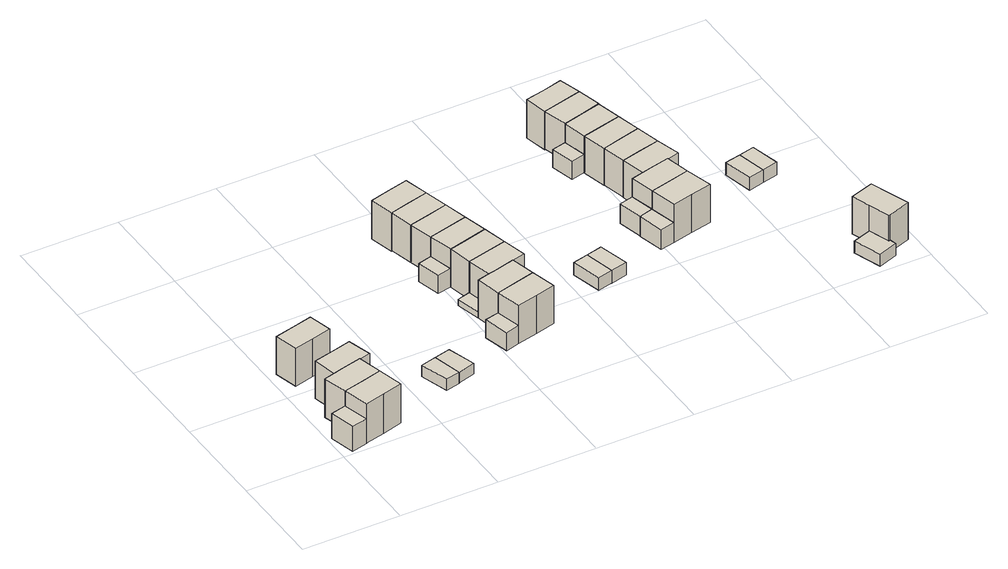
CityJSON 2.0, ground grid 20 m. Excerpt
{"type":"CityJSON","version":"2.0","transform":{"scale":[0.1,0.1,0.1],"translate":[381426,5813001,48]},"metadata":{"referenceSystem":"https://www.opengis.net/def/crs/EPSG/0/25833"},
"CityObjects":{
"building1":{"type":"Building","attributes":{"Gemeindeschluessel":"11000006","function":"31001_1010"},"address":[{"country":"Germany","locality":"Berlin","thoroughfareNumber":"44","thoroughfareName":"Sprungschanzenweg"}],"children":["building1-1","building1-2"]},
"building1-1":{"type":"BuildingPart","attributes":{"BezugspunktDach":"2200","measuredHeight":10.18,"storeysAboveGround":2},"parents":["building1"],"geometry":[{"type":"MultiSurface","lod":"1","boundaries":[[[0,1,2,3,4,5]],[[6,7,8,9,10,11]],[[6,11,5,4]],[[7,6,4,3]],[[8,7,3,2]],[[9,8,2,1]],[[10,9,1,0]],[[12,13,14,13,15,10,0,5]],[[11,14,13,12]],[[10,15,13,14]]]}]},
"building1-2":{"type":"BuildingPart","attributes":{"BezugspunktDach":"2200","measuredHeight":5.99,"storeysAboveGround":2},"parents":["building1"],"geometry":[{"type":"MultiSurface","lod":"1","boundaries":[[[16,15,13,12,17]],[[18,19,20,21,22]],[[18,22,17,12]],[[19,18,11,14]],[[20,19,13,14,10]],[[21,20,15,16]],[[22,21,16,17]],[[14,11,23,12,13]],[[10,14,13,15]]]}]},
"building2":{"type":"Building","attributes":{"Gemeindeschluessel":"11000006","BezugspunktDach":"2200","function":"31001_1010","measuredHeight":9.93,"storeysAboveGround":2},"address":[{"country":"Germany","locality":"Berlin","thoroughfareNumber":"44A","thoroughfareName":"Sprungschanzenweg"}],"geometry":[{"type":"Solid","lod":"1","boundaries":[[[[5,4,3,24,25,26,27]],[[28,29,30,31,32,33,34]],[[28,34,27,26]],[[29,28,26,25]],[[30,29,25,24]],[[31,30,24,3]],[[32,31,3,4]],[[33,32,4,5]],[[34,33,5,27]]]]}]},
"building3":{"type":"Building","attributes":{"Gemeindeschluessel":"11000006","BezugspunktDach":"2200","function":"31001_1010","measuredHeight":10.04,"storeysAboveGround":2},"address":[{"country":"Germany","locality":"Berlin","thoroughfareNumber":"44B","thoroughfareName":"Sprungschanzenweg"}],"geometry":[{"type":"Solid","lod":"1","boundaries":[[[[35,36,37,38,39,40,41]],[[42,43,44,45,46,47,48]],[[42,48,41,40]],[[43,42,40,39]],[[44,43,39,38]],[[45,44,38,37]],[[46,45,37,36]],[[47,46,36,35]],[[48,47,35,41]]]]}]},
"building4":{"type":"Building","attributes":{"Gemeindeschluessel":"11000006","BezugspunktDach":"2200","function":"31001_1010","measuredHeight":10.05,"storeysAboveGround":2},"address":[{"country":"Germany","locality":"Berlin","thoroughfareNumber":"44D","thoroughfareName":"Sprungschanzenweg"}],"geometry":[{"type":"Solid","lod":"1","boundaries":[[[[49,50,51,52,53,54]],[[55,56,57,58,59,60]],[[55,60,54,53]],[[56,55,53,52]],[[57,56,52,51]],[[58,57,51,50]],[[59,58,50,49]],[[60,59,49,54]]]]}]},
"building5":{"type":"Building","attributes":{"Gemeindeschluessel":"11000006","BezugspunktDach":"2200","function":"31001_2463","measuredHeight":2.49,"storeysAboveGround":1},"address":[{"country":"Germany","locality":"Berlin","thoroughfareNumber":"32A (1)","thoroughfareName":"Sprungschanzenweg"}],"geometry":[{"type":"Solid","lod":"1","boundaries":[[[[61,62,63,64]],[[65,66,67,68]],[[65,68,64,63]],[[66,65,63,62]],[[67,66,62,61]],[[68,67,61,64]]]]}]},
"building6":{"type":"Building","attributes":{"Gemeindeschluessel":"11000006","BezugspunktDach":"2200","function":"31001_2463","measuredHeight":2.38,"storeysAboveGround":1},"address":[{"country":"Germany","locality":"Berlin","thoroughfareNumber":"32 (1)","thoroughfareName":"Sprungschanzenweg"}],"geometry":[{"type":"Solid","lod":"1","boundaries":[[[[62,69,70,63]],[[71,72,73,74]],[[71,74,63,70]],[[72,71,70,69]],[[73,72,69,62]],[[74,73,62,63]]]]}]},
"building7":{"type":"Building","attributes":{"Gemeindeschluessel":"11000006","function":"31001_1010"},"address":[{"country":"Germany","locality":"Berlin","thoroughfareNumber":"32","thoroughfareName":"Sprungschanzenweg"}],"children":["building7-1","building7-2"]},
"building7-1":{"type":"BuildingPart","attributes":{"BezugspunktDach":"2200","measuredHeight":9.81,"storeysAboveGround":2},"parents":["building7"],"geometry":[{"type":"MultiSurface","lod":"1","boundaries":[[[75,76,77,78,79]],[[80,81,82,83,84]],[[80,84,79,78]],[[81,80,78,77]],[[82,81,77,76]],[[83,82,76,75]],[[84,83,84,85,86,75,79]],[[86,85,84,83]]]}]},
"building7-2":{"type":"BuildingPart","attributes":{"BezugspunktDach":"2200","measuredHeight":5.19,"storeysAboveGround":2},"parents":["building7"],"geometry":[{"type":"Solid","lod":"1","boundaries":[[[[87,86,85,88]],[[84,83,89,90]],[[84,90,88,85]],[[89,83,86,87]],[[90,89,87,88]],[[83,84,85,86]]]]}]},
"building8":{"type":"Building","attributes":{"Gemeindeschluessel":"11000006","BezugspunktDach":"2200","function":"31001_1010","measuredHeight":9.77,"storeysAboveGround":2},"address":[{"country":"Germany","locality":"Berlin","thoroughfareNumber":"32A","thoroughfareName":"Sprungschanzenweg"}],"geometry":[{"type":"Solid","lod":"1","boundaries":[[[[79,91,78,92,93,94,95]],[[96,97,98,80,99,84,100]],[[96,100,95,94]],[[97,96,94,93]],[[98,97,93,92]],[[80,98,92,78]],[[99,80,78,91]],[[84,99,91,79]],[[100,84,79,95]]]]}]},
"building9":{"type":"Building","attributes":{"Gemeindeschluessel":"11000006","function":"31001_1010"},"address":[{"country":"Germany","locality":"Berlin","thoroughfareNumber":"32B","thoroughfareName":"Sprungschanzenweg"}],"children":["building9-1","building9-2"]},
"building9-1":{"type":"BuildingPart","attributes":{"BezugspunktDach":"2200","measuredHeight":9.86,"storeysAboveGround":2},"parents":["building9"],"geometry":[{"type":"MultiSurface","lod":"1","boundaries":[[[101,102,103,104,105,106,107]],[[108,109,110,111,112,113,114]],[[108,114,107,106]],[[109,108,106,105]],[[110,109,105,104]],[[111,110,104,103]],[[112,111,103,102]],[[113,112,102,101]],[[114,113,115,96,116,117,118,101,107]],[[118,117,116,96,115]]]}]},
"building9-2":{"type":"BuildingPart","attributes":{"BezugspunktDach":"2200","measuredHeight":1.36,"storeysAboveGround":2},"parents":["building9"],"geometry":[{"type":"Solid","lod":"1","boundaries":[[[[119,118,117,120]],[[116,96,100,121]],[[116,121,120,117]],[[100,96,118,119]],[[121,100,119,120]],[[96,116,117,118]]]]}]},
"building10":{"type":"Building","attributes":{"Gemeindeschluessel":"11000006","function":"31001_1010"},"address":[{"country":"Germany","locality":"Berlin","thoroughfareNumber":"32D","thoroughfareName":"Sprungschanzenweg"}],"children":["building10-1","building10-2"]},
"building10-1":{"type":"BuildingPart","attributes":{"BezugspunktDach":"2200","measuredHeight":9.87,"storeysAboveGround":2},"parents":["building10"],"geometry":[{"type":"MultiSurface","lod":"1","boundaries":[[[122,123,124,125,126,127]],[[128,129,130,131,132,133]],[[128,133,127,126]],[[129,128,126,125]],[[130,129,125,124]],[[131,130,124,123]],[[132,131,123,122]],[[134,135,132,133,132,122,127]],[[133,132,135,134]]]}]},
"building10-2":{"type":"BuildingPart","attributes":{"BezugspunktDach":"2200","measuredHeight":3.98,"storeysAboveGround":2},"parents":["building10"],"geometry":[{"type":"Solid","lod":"1","boundaries":[[[[136,135,134,137]],[[133,132,138,139]],[[133,139,137,134]],[[138,132,135,136]],[[139,138,136,137]],[[132,133,134,135]]]]}]},
"building11":{"type":"Building","attributes":{"Gemeindeschluessel":"11000006","BezugspunktDach":"2200","function":"31001_1010","measuredHeight":9.87,"storeysAboveGround":2},"address":[{"country":"Germany","locality":"Berlin","thoroughfareNumber":"32C","thoroughfareName":"Sprungschanzenweg"}],"geometry":[{"type":"Solid","lod":"1","boundaries":[[[[107,105,124,122]],[[140,109,114,141]],[[140,141,122,124]],[[109,140,124,105]],[[114,109,105,107]],[[141,114,107,122]]]]}]},
"building12":{"type":"Building","attributes":{"Gemeindeschluessel":"11000006","BezugspunktDach":"2200","function":"31001_1010","measuredHeight":9.83,"storeysAboveGround":2},"address":[{"country":"Germany","locality":"Berlin","thoroughfareNumber":"32E","thoroughfareName":"Sprungschanzenweg"}],"geometry":[{"type":"Solid","lod":"1","boundaries":[[[[127,125,142,143]],[[144,129,133,145]],[[144,145,143,142]],[[129,144,142,125]],[[133,129,125,127]],[[145,133,127,143]]]]}]},
"building13":{"type":"Building","attributes":{"Gemeindeschluessel":"11000006","BezugspunktDach":"2200","function":"31001_1010","measuredHeight":9.82,"storeysAboveGround":2},"address":[{"country":"Germany","locality":"Berlin","thoroughfareNumber":"32F","thoroughfareName":"Sprungschanzenweg"}],"geometry":[{"type":"Solid","lod":"1","boundaries":[[[[143,146,142,147,148]],[[149,144,150,145,151]],[[149,151,148,147]],[[144,149,147,142]],[[150,144,142,146]],[[145,150,146,143]],[[151,145,143,148]]]]}]},
"building14":{"type":"Building","attributes":{"Gemeindeschluessel":"11000006","BezugspunktDach":"2200","function":"31001_1010","measuredHeight":10.03,"storeysAboveGround":2},"address":[{"country":"Germany","locality":"Berlin","thoroughfareNumber":"32G","thoroughfareName":"Sprungschanzenweg"}],"geometry":[{"type":"Solid","lod":"1","boundaries":[[[[148,152,147,153,154,155]],[[156,157,158,159,160,161]],[[156,161,155,154]],[[157,156,154,153]],[[158,157,153,147]],[[159,158,147,152]],[[160,159,152,148]],[[161,160,148,155]]]]}]},
"building15":{"type":"Building","attributes":{"Gemeindeschluessel":"11000006","BezugspunktDach":"2200","function":"31001_2463","measuredHeight":2.67,"storeysAboveGround":1},"address":[{"country":"Germany","locality":"Berlin","thoroughfareNumber":"20A (1)","thoroughfareName":"Sprungschanzenweg"}],"geometry":[{"type":"Solid","lod":"1","boundaries":[[[[162,163,164,165]],[[166,167,168,169]],[[166,169,165,164]],[[167,166,164,163]],[[168,167,163,162]],[[169,168,162,165]]]]}]},
"building16":{"type":"Building","attributes":{"Gemeindeschluessel":"11000006","BezugspunktDach":"2200","function":"31001_2463","measuredHeight":2.71,"storeysAboveGround":1},"address":[{"country":"Germany","locality":"Berlin","thoroughfareNumber":"20 (1)","thoroughfareName":"Sprungschanzenweg"}],"geometry":[{"type":"Solid","lod":"1","boundaries":[[[[163,170,171,164]],[[172,173,174,175]],[[172,175,164,171]],[[173,172,171,170]],[[174,173,170,163]],[[175,174,163,164]]]]}]},
"building17":{"type":"Building","attributes":{"Gemeindeschluessel":"11000006","function":"31001_1010"},"address":[{"country":"Germany","locality":"Berlin","thoroughfareNumber":"20","thoroughfareName":"Sprungschanzenweg"}],"children":["building17-1","building17-2"]},
"building17-1":{"type":"BuildingPart","attributes":{"BezugspunktDach":"2200","measuredHeight":10.04,"storeysAboveGround":2},"parents":["building17"],"geometry":[{"type":"MultiSurface","lod":"1","boundaries":[[[176,177,178,179,180,181]],[[182,183,184,185,186,187]],[[182,187,181,180]],[[183,182,180,179]],[[184,183,179,178]],[[185,184,178,177]],[[186,185,177,176]],[[188,189,186,187,186,176,181]],[[187,186,189,188]]]}]},
"building17-2":{"type":"BuildingPart","attributes":{"BezugspunktDach":"2200","measuredHeight":4.42,"storeysAboveGround":2},"parents":["building17"],"geometry":[{"type":"Solid","lod":"1","boundaries":[[[[190,189,188,191]],[[187,186,192,193]],[[187,193,191,188]],[[192,186,189,190]],[[193,192,190,191]],[[186,187,188,189]]]]}]},
"building18":{"type":"Building","attributes":{"Gemeindeschluessel":"11000006","function":"31001_1010"},"address":[{"country":"Germany","locality":"Berlin","thoroughfareNumber":"20A","thoroughfareName":"Sprungschanzenweg"}],"children":["building18-1","building18-2"]},
"building18-1":{"type":"BuildingPart","attributes":{"BezugspunktDach":"2200","measuredHeight":9.95,"storeysAboveGround":2},"parents":["building18"],"geometry":[{"type":"Solid","lod":"1","boundaries":[[[[181,180,179,194,195,196]],[[197,198,199,200,201,202]],[[197,202,196,195]],[[198,197,195,194]],[[199,198,194,179]],[[200,199,179,180]],[[201,200,180,181]],[[202,201,181,196],[201,202,203,188]],[[203,202,201,188]]]]}]},
"building18-2":{"type":"BuildingPart","attributes":{"BezugspunktDach":"2200","measuredHeight":4.33,"storeysAboveGround":2},"parents":["building18"],"geometry":[{"type":"Solid","lod":"1","boundaries":[[[[191,188,203,204]],[[202,201,205,206]],[[202,206,204,203]],[[205,201,188,191]],[[206,205,191,204]],[[202,203,188,201]]]]}]},
"building19":{"type":"Building","attributes":{"Gemeindeschluessel":"11000006","function":"31001_1010"},"address":[{"country":"Germany","locality":"Berlin","thoroughfareNumber":"20E","thoroughfareName":"Sprungschanzenweg"}],"children":["building19-1","building19-2"]},
"building19-1":{"type":"BuildingPart","attributes":{"BezugspunktDach":"2200","measuredHeight":9.89,"storeysAboveGround":2},"parents":["building19"],"geometry":[{"type":"MultiSurface","lod":"1","boundaries":[[[207,208,209,210,211,212]],[[213,214,215,216,217,218]],[[213,218,212,211]],[[214,213,211,210]],[[215,214,210,209]],[[216,215,209,208]],[[217,216,208,207]],[[219,220,221,222,218,217,207,212],[223,221,220,224]],[[222,221,220,219]],[[220,221,223,224]]]}]},
"building19-2":{"type":"BuildingPart","attributes":{"BezugspunktDach":"2200","measuredHeight":5.09,"storeysAboveGround":2},"parents":["building19"],"geometry":[{"type":"MultiSurface","lod":"1","boundaries":[[[225,224,220,219,226]],[[222,221,223,227,228]],[[222,228,226,219]],[[227,223,224,225]],[[228,227,225,226]],[[221,222,219,220]],[[223,221,220,224,229]]]}]},
"building20":{"type":"Building","attributes":{"Gemeindeschluessel":"11000006","BezugspunktDach":"2200","function":"31001_1010","measuredHeight":9.86,"storeysAboveGround":2},"address":[{"country":"Germany","locality":"Berlin","thoroughfareNumber":"20B","thoroughfareName":"Sprungschanzenweg"}],"geometry":[{"type":"Solid","lod":"1","boundaries":[[[[230,231,232,233,234,235,236]],[[237,238,239,240,241,242,243]],[[237,243,236,235]],[[238,237,235,234]],[[239,238,234,233]],[[240,239,233,232]],[[241,240,232,231]],[[242,241,231,230]],[[243,242,230,236]]]]}]},
"building21":{"type":"Building","attributes":{"Gemeindeschluessel":"11000006","BezugspunktDach":"2200","function":"31001_1010","measuredHeight":9.81,"storeysAboveGround":2},"address":[{"country":"Germany","locality":"Berlin","thoroughfareNumber":"20C","thoroughfareName":"Sprungschanzenweg"}],"geometry":[{"type":"Solid","lod":"1","boundaries":[[[[236,234,244,245,246]],[[247,248,249,250,251]],[[247,251,246,245]],[[248,247,245,244]],[[249,248,244,234]],[[250,249,234,236]],[[251,250,236,246]]]]}]},
"building22":{"type":"Building","attributes":{"Gemeindeschluessel":"11000006","BezugspunktDach":"2200","function":"31001_1010","measuredHeight":9.83,"storeysAboveGround":2},"address":[{"country":"Germany","locality":"Berlin","thoroughfareNumber":"20D","thoroughfareName":"Sprungschanzenweg"}],"geometry":[{"type":"Solid","lod":"1","boundaries":[[[[246,244,209,208,207]],[[216,215,252,253,217]],[[216,217,207,208]],[[215,216,208,209]],[[252,215,209,244]],[[253,252,244,246]],[[217,253,246,207]]]]}]},
"building23":{"type":"Building","attributes":{"Gemeindeschluessel":"11000006","BezugspunktDach":"2200","function":"31001_1010","measuredHeight":10.07,"storeysAboveGround":2},"address":[{"country":"Germany","locality":"Berlin","thoroughfareNumber":"20F","thoroughfareName":"Sprungschanzenweg"}],"geometry":[{"type":"Solid","lod":"1","boundaries":[[[[254,255,256,257,258,259]],[[260,261,214,213,218,262]],[[260,262,259,258]],[[261,260,258,257]],[[214,261,257,256]],[[213,214,256,255]],[[218,213,255,254]],[[262,218,254,259]]]]}]},
"building24":{"type":"Building","attributes":{"Gemeindeschluessel":"11000006","BezugspunktDach":"2200","function":"31001_1010","measuredHeight":10.22,"storeysAboveGround":2},"address":[{"country":"Germany","locality":"Berlin","thoroughfareNumber":"20G","thoroughfareName":"Sprungschanzenweg"}],"geometry":[{"type":"Solid","lod":"1","boundaries":[[[[259,257,263,264,265]],[[266,267,268,269,270]],[[266,270,265,264]],[[267,266,264,263]],[[268,267,263,257]],[[269,268,257,259]],[[270,269,259,265]]]]}]},
"building25":{"type":"Building","attributes":{"Gemeindeschluessel":"11000006","BezugspunktDach":"2200","function":"31001_2463","measuredHeight":2.58,"storeysAboveGround":1},"address":[{"country":"Germany","locality":"Berlin","thoroughfareNumber":"15 (1)","thoroughfareName":"Sprungschanzenweg"}],"geometry":[{"type":"Solid","lod":"1","boundaries":[[[[271,272,273,274,275,276]],[[277,278,279,280,281,282]],[[277,282,276,275]],[[278,277,275,274]],[[279,278,274,273]],[[280,279,273,272]],[[281,280,272,271]],[[282,281,271,276]]]]}]},
"building26":{"type":"Building","attributes":{"Gemeindeschluessel":"11000006","BezugspunktDach":"2200","function":"31001_2463","measuredHeight":2.77,"storeysAboveGround":1},"address":[{"country":"Germany","locality":"Berlin","thoroughfareNumber":"55 (1)","thoroughfareName":"Holzungsweg"}],"geometry":[{"type":"Solid","lod":"1","boundaries":[[[[283,284,285,286]],[[287,288,289,290]],[[287,290,286,285]],[[288,287,285,284]],[[289,288,284,283]],[[290,289,283,286]]]]}]},
"building27":{"type":"Building","attributes":{"Gemeindeschluessel":"11000006","BezugspunktDach":"2200","function":"31001_2463","measuredHeight":2.78,"storeysAboveGround":1},"address":[{"country":"Germany","locality":"Berlin","thoroughfareNumber":"53 (1)","thoroughfareName":"Holzungsweg"}],"geometry":[{"type":"Solid","lod":"1","boundaries":[[[[284,291,292,285]],[[293,294,288,287]],[[293,287,285,292]],[[294,293,292,291]],[[288,294,291,284]],[[287,288,284,285]]]]}]},
"building28":{"type":"Building","attributes":{"Gemeindeschluessel":"11000006","BezugspunktDach":"2200","function":"31001_1010","measuredHeight":9.92,"storeysAboveGround":2},"address":[{"country":"Germany","locality":"Berlin","thoroughfareNumber":"15","thoroughfareName":"Sprungschanzenweg"}],"geometry":[{"type":"Solid","lod":"1","boundaries":[[[[295,296,297,298,299,300,301]],[[302,303,304,279,278,277,305]],[[302,305,301,300]],[[303,302,300,299]],[[304,303,299,298]],[[279,304,298,297]],[[278,279,297,296]],[[277,278,296,295]],[[305,277,295,301]]]]}]}
},
"vertices":[
[55,14,90],[96,24,90],[137,35,90],[124,87,90],[83,76,90],[41,66,90],[83,76,3],[124,87,3],[137,35,3],[96,24,3],[55,14,3],[41,66,3],[41,66,57],[48,40,57],[48,40,3],[55,14,57],
[22,6,57],[9,58,57],[41,66,2],[48,40,2],[55,14,2],[22,6,2],[9,58,2],[41,66,38],
[111,136,90],[70,126,90],[52,121,90],[28,115,90],[52,121,5],[70,126,5],[111,136,5],[124,87,5],[83,76,5],[41,66,5],[28,115,5],
[52,121,88],[94,132,88],[111,136,88],[135,142,88],[121,191,88],[81,181,88],[40,171,88],[81,181,6],[121,191,6],[135,142,6],[111,136,6],[94,132,6],[52,121,6],[40,171,6],
[29,220,88],[69,230,88],[110,240,88],[98,288,88],[57,278,88],[17,268,88],[57,278,5],[98,288,5],[110,240,5],[69,230,5],[29,220,5],[17,268,5],
[255,77,29],[284,84,29],[269,143,29],[237,135,29],[269,143,4],[284,84,4],[255,77,4],[237,135,4],
[320,94,29],[302,151,29],[302,151,5],[320,94,5],[284,84,5],[269,143,5],
[432,129,92],[474,139,92],[515,150,92],[502,201,92],[419,180,92],[502,201,8],[515,150,8],[474,139,8],[432,129,8],[419,180,8],[419,180,48],[432,129,48],
[403,121,48],[390,173,48],[403,121,8],[390,173,8],
[461,191,92],[490,251,92],[448,240,92],[434,237,92],[407,230,92],[434,237,8],[448,240,8],[490,251,8],[461,191,8],[407,230,8],
[434,237,91],[476,247,91],[490,251,91],[517,258,91],[505,307,91],[463,297,91],[422,287,91],[463,297,7],[505,307,7],[517,258,7],[490,251,7],[476,247,7],[434,237,7],[422,287,7],[434,237,14],[422,287,8],[422,287,22],[434,237,22],
[407,230,22],[395,280,22],[395,280,8],
[411,335,91],[452,345,91],[493,356,91],[481,404,91],[440,394,91],[399,384,91],[440,394,8],[481,404,8],[493,356,8],[452,345,8],[411,335,8],[399,384,8],[399,384,48],[411,335,48],
[382,328,48],[370,376,48],[382,328,8],[370,376,8],
[493,356,7],[411,335,7],
[469,453,91],[386,432,91],[469,453,8],[386,432,8],
[428,442,91],[457,501,91],[374,480,91],[457,501,8],[428,442,8],[374,480,8],
[416,491,91],[444,550,91],[403,540,91],[362,529,91],[403,540,6],[444,550,6],[457,501,6],[416,491,6],[374,480,6],[362,529,6],
[634,196,34],[665,204,34],[650,266,34],[618,258,34],[650,266,7],[665,204,7],[634,196,7],[618,258,7],
[699,212,34],[683,274,34],[683,274,6],[699,212,6],[665,204,6],[650,266,6],
[819,251,92],[861,261,92],[904,271,92],[889,326,92],[847,315,92],[805,305,92],[847,315,8],[889,326,8],[904,271,8],[861,261,8],[819,251,8],[805,305,8],[805,305,52],[819,251,52],
[789,244,52],[776,297,52],[789,244,8],[776,297,8],
[877,375,92],[835,365,92],[793,354,92],[835,365,9],[877,375,9],[889,326,9],[847,315,9],[805,305,9],[793,354,9],[793,354,52],
[764,347,52],[776,297,9],[764,347,9],
[784,508,90],[825,518,90],[865,528,90],[853,577,90],[813,567,90],[772,556,90],[813,567,8],[853,577,8],[865,528,8],[825,518,8],[784,508,8],[772,556,8],[772,556,49],[778,532,49],[778,532,9],[772,556,9],[784,508,9],[784,508,49],
[755,501,49],[743,549,49],[755,501,9],[743,549,9],[784,508,14],
[819,361,90],[861,371,90],[877,375,90],[903,382,90],[889,431,90],[848,421,90],[807,411,90],[848,421,8],[889,431,8],[903,382,8],[877,375,8],[861,371,8],[819,361,8],[807,411,8],
[877,480,90],[836,470,90],[796,459,90],[836,470,9],[877,480,9],[889,431,9],[807,411,9],[796,459,9],
[877,480,8],[796,459,8],
[772,556,91],[813,567,91],[853,577,91],[841,625,91],[800,615,91],[759,605,91],[800,615,8],[841,625,8],[759,605,8],
[828,670,91],[788,660,91],[748,651,91],[788,660,6],[828,670,6],[841,625,6],[759,605,6],[748,651,6],
[1099,6,36],[1139,20,36],[1135,34,36],[1132,33,36],[1117,76,36],[1079,63,36],[1117,76,10],[1132,33,10],[1135,34,10],[1139,20,10],[1099,6,10],[1079,63,10],
[1012,318,36],[1044,326,36],[1030,385,36],[998,378,36],[1030,385,8],[1044,326,8],[1012,318,8],[998,378,8],
[1076,334,36],[1062,393,36],[1062,393,8],[1076,334,8],
[1117,76,92],[1132,33,92],[1135,34,92],[1181,50,92],[1166,90,92],[1152,130,92],[1104,114,92],[1152,130,10],[1166,90,10],[1181,50,10],[1104,114,10]
]}
